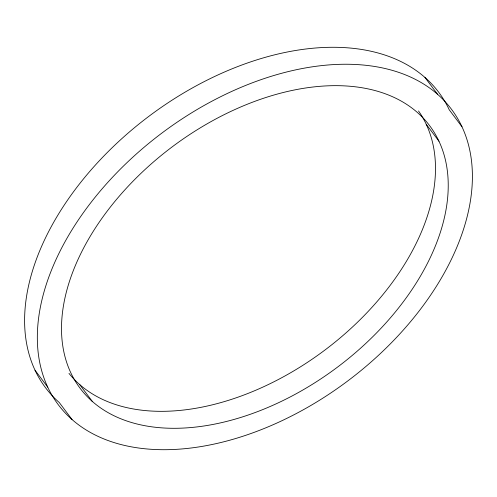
<?xml version="1.0" encoding="UTF-8"?>
<svg xmlns="http://www.w3.org/2000/svg" width="497" height="497" viewBox="0 0 497 497"><rect width="100%" height="100%" fill="white"/><g stroke="black" fill="none" stroke-linecap="round" stroke-linejoin="round"><path stroke-width="0.75" d="M461.98 126.772A245.909 154.909 -36.9 0 0 93.672 199.042A245.909 154.909 -36.9 0 0 208.951 445.138A245.909 154.909 -36.9 0 0 461.98 126.772L449.245 109.806A245.909 154.909 -36.9 0 0 149.112 116.143A245.909 154.909 -36.9 0 0 59.305 402.564L72.04 419.536M424.96 77.464L437.695 94.436M426.227 124.275L438.969 141.241A218.587 137.7 -36.9 0 1 214.058 424.233A218.587 137.7 -36.9 0 1 111.583 205.478A218.587 137.7 -36.9 0 1 438.969 141.241M79.619 384.504L92.355 401.47M35.02 370.228L47.755 387.194M418.517 110.961A218.587 137.7 -36.9 0 1 324.814 350.124A218.587 137.7 -36.9 0 1 68.984 373.384"/></g></svg>
